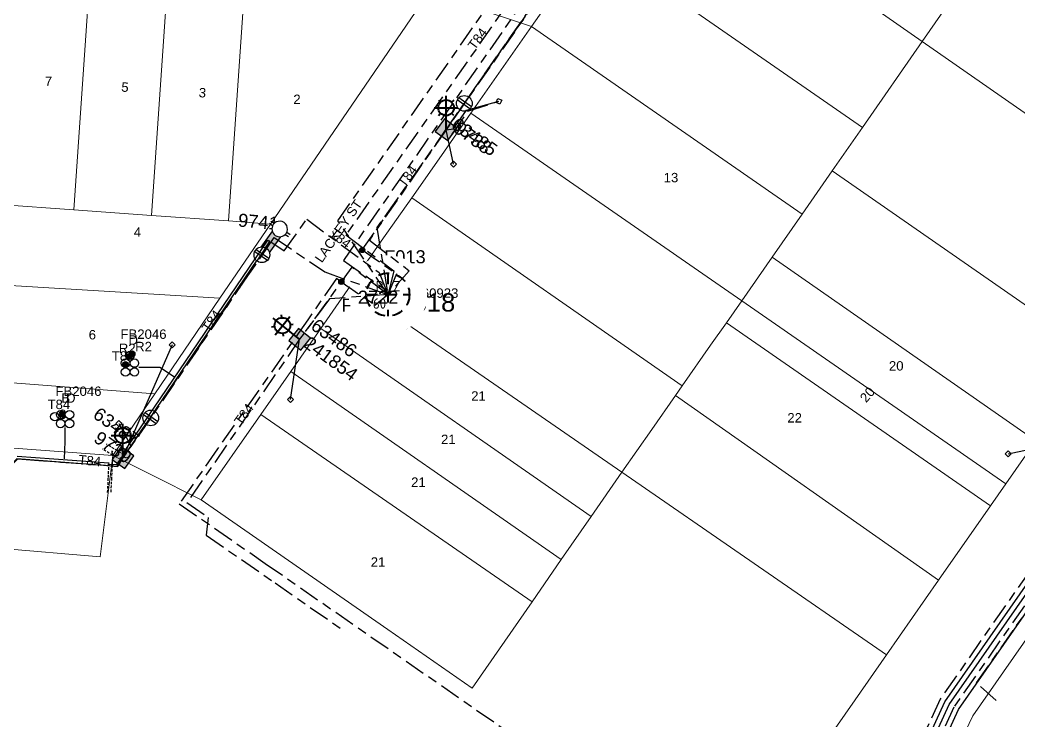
# Model space of a CAD drawing. Header units: metres. Extents: x 309980 to 311407, y 6249141 to 6251386.
# Drawn here: x 310358.2 to 310549.5, y 6249741 to 6249875.1 of the extents above; entities that cross this region are included whole.
import ezdxf
from ezdxf.enums import TextEntityAlignment as Align

# ---------------------------------------------------------------- set-up
doc = ezdxf.new("R2010")
doc.units = ezdxf.units.M
for name, pattern in [('Cable Exist UG', [8.2, 4, -1.2, 1.8, -1.2]), ('Dash', [5, 3, -2]), ('DASHED', [0.75, 0.5, -0.25]), ('HIDDEN', [0.375, 0.25, -0.125]), ('HIDDEN2', [0.1875, 0.125, -0.0625])]:
    doc.linetypes.add(name, pattern=pattern)
doc.layers.get('0').update_dxf_attribs({"color": 6})
for name, color, linetype, lineweight in [('Cadastre Buildings_SP_EXT', 9, 'Continuous', 5), ('Cadastre Land Parcels_SP_EXT', 9, 'Continuous', 5), ('Cadastre Other Property_SP_EXT', 9, 'HIDDEN', 5), ('Cadastre Roads_SP_EXT', 9, 'Continuous', 5)]:
    doc.layers.add(name, color=color, linetype=linetype, lineweight=lineweight)
for name, color, linetype in [('Duct_SP_EXT', 7, 'Continuous'), ('Equip_HV_EXT', 7, 'Continuous'), ('Equip_LV_EXT', 7, 'Continuous'), ('Equip_SL_EXT', 7, 'Continuous'), ('Equip_SP_SL_EXT', 7, 'Continuous'), ('Mains_HV_EXT', 7, 'Continuous'), ('Mains_LV_EXT', 7, 'Continuous'), ('Mains_SL_EXT', 7, 'Continuous'), ('Mains_TR_EXT', 7, 'Continuous'), ('Services_SP_EXT', 7, 'Continuous'), ('Sub_SP_EXT', 7, 'Continuous'), ('SupportsUG_SP_LV_EXT', 7, 'Continuous'), ('SupportsUG_SP_LV_SL_EXT', 7, 'Continuous'), ('Trench_SP_EXT', 7, 'Continuous')]:
    doc.layers.add(name, color=color, linetype=linetype)
doc.layers.add('UNKNOWN_FEATURES', color=1, linetype='DASHED', plot=False)
doc.styles.add('COLUMN_LABEL', font='arial.ttf')
doc.styles.add('iecARIAL', font='arial.ttf', dxfattribs={"height": 2})
doc.styles.add('IESYMBOL1', font='isocp.shx')
doc.styles.add('POLE_LABEL', font='arial.ttf')
doc.styles.add('SLCP_LABEL', font='arial.ttf', dxfattribs={"height": 3.5})
doc.styles.get("Standard").update_dxf_attribs({"font": 'arial.ttf'})
doc.styles.add('SWITCH_LABEL', font='arial.ttf', dxfattribs={"height": 2.5})
doc.linetypes.add('Cable P UG', pattern='A,6,-0.5,["P",Standard,S=1.7,R=0,X=0.5,Y=-1],-2.9', length=9.4)

# ---------------------------------------------------------------- blocks, each defined once
blk = doc.blocks.new('SUB_PADMOUNT_EXT')
for points in [[(0, 0), (-3.84, 1.92), (-3.84, -1.92)], [(0, 0), (3.84, 1.92), (3.84, -1.92)]]:
    blk.add_hatch(color=256).paths.add_polyline_path(points)
for p, q in [((3.84, 1.92), (-3.84, -1.92)), ((-3.84, 1.92), (3.84, -1.92))]:
    blk.add_line(p, q)
blk.add_lwpolyline([(-3.84, -1.92), (3.84, -1.92), (3.84, 1.92), (-3.84, 1.92)], close=True)
for tag, height, flags, p in [('ASSET_NUM', 3.5, 8, (2, 2)), ('STREET_CODE', 0.2, 9, (1.5, 0)), ('CONSTRUCTED_VOLTAGE', 0.2, 9, (1.5, -0.2)), ('OPERATING_VOLTAGE', 0.2, 9, (1.5, -0.6)), ('ORIENTATION', 0.2, 9, (1.5, -0.8)), ('OWNED_BY', 0.2, 9, (1.5, -1)), ('OPERATED_BY', 0.2, 9, (1.5, -1.2)), ('SECONDARY_VOLTAGE', 0.2, 9, (1.5, -1.6)), ('STATE', 0.2, 9, (1.5, -1.8)), ('NO_PHASES', 0.2, 9, (1.5, -0.4)), ('MAINTAINED_BY', 0.2, 9, (1.5, -1.4)), ('PARENT', 0.2, 9, (1.5, -2)), ('SUBSTATION_TYPE', 0.2, 9, (1.5, -2.2)), ('STREETNAME', 0.2, 9, (1.5, -3)), ('SUBURB', 0.2, 9, (1.5, -3.2)), ('Z', 0.2, 1, (1.5, -3.6)), ('USAGE', 0.2, 9, (1.5, -2.4)), ('LEGEND', 0.2, 9, (1.5, -2.6)), ('LOCATION', 0.2, 9, (1.5, -2.8)), ('NOTES', 0.2, 9, (1.5, -3.4))]:
    blk.add_attdef(tag, text='', height=height, dxfattribs=dict(flags=flags)).set_placement(p, align=Align.MIDDLE_LEFT)
blk = doc.blocks.new('COLUMN_EXT')
blk.add_hatch(color=256).paths.add_polyline_path([(-1.49, 1.48), (-1.49, -1.49), (1.48, -1.49), (1.48, 1.48)])
blk.add_lwpolyline([(-1.49, -1.49), (1.48, -1.49), (1.48, 1.48), (-1.49, 1.48)], close=True)
for tag, height, style, flags, p in [('ASSET_NUM', 2.5, 'COLUMN_LABEL', 8, (2, 2)), ('STRUCTURE_PLANT_NUMBER', 0.2, 'POLE_LABEL', 9, (1.81, 0.03)), ('STREET_CODE', 0.2, 'COLUMN_LABEL', 9, (1.81, -0.2))]:
    blk.add_attdef(tag, text='', height=height, dxfattribs=dict(style=style, flags=flags)).set_placement(p, align=Align.MIDDLE_LEFT)
at = {"flags": 9}
for tag, p in [('COLUMN_TYPE', (1.81, -0.4)), ('OWNED_BY', (1.81, -0.6)), ('STATE', (1.81, -0.8)), ('USAGE', (1.81, -1)), ('STREETNAME', (1.81, -1.6)), ('SUBURB', (1.81, -1.8)), ('LEGEND', (1.81, -1.2)), ('LOCATION', (1.81, -1.4)), ('NOTES', (1.81, -2))]:
    blk.add_attdef(tag, text='', height=0.2, dxfattribs=at).set_placement(p, align=Align.MIDDLE_LEFT)
at = {"flags": 1}
blk.add_attdef('Z', (1.81, -2.35), '', height=0.2, dxfattribs=at)
blk = doc.blocks.new('PILLAR_EXT')
blk.add_hatch(color=256).paths.add_polyline_path([(-2.475, 0.99), (-2.475, -0.99), (2.475, -0.99), (2.475, 0.99)])
blk.add_lwpolyline([(-2.475, -0.99), (2.475, -0.99), (2.475, 0.99), (-2.475, 0.99)], close=True)
at = {"style": 'iecARIAL', "flags": 8}
blk.add_attdef('ASSET_NUM', (1.5, 3.5), '', height=2.5, dxfattribs=at)
for tag, p, flags in [('OWNED_BY', (0, -0.2), 9), ('STATE', (0, -0.4), 9), ('SUPPORT_TYPE', (0, -0.6), 9), ('STREETNAME', (0, -1.8), 9), ('SUBURB', (0, -2), 1), ('USAGE', (0, -0.8), 9), ('LEGEND', (0, -1), 9), ('LOCATION', (0, -1.2), 9), ('NOTES', (0, -1.4), 9), ('PARENT', (0, -1.6), 9)]:
    blk.add_attdef(tag, p, '', height=0.2, dxfattribs=dict(flags=flags))
blk = doc.blocks.new('DUCT_EXT')
blk.add_circle((0, 0.8), 0.8)
at = {"flags": 1}
blk.add_attdef('Z', (0, 0), '', height=0.2, dxfattribs=at)
at = {"flags": 9}
for tag, p in [('DUCT_CODE', (0, 0)), ('XSECT_TYPE', (0, -0.2)), ('STATE', (0, -0.6)), ('FB_REFERENCE', (0, -0.4)), ('NOTES', (0, -0.8))]:
    blk.add_attdef(tag, text='', height=0.2, dxfattribs=at).set_placement(p, align=Align.MIDDLE_LEFT)
blk = doc.blocks.new('SL_LANTERN_EXT')
at = {"lineweight": 40}
for p, q in [((0, 1.97), (0, 6.47)), ((-2.25, 4.22), (2.25, 4.22)), ((-1.46, 5.68), (-1.06, 5.28)), ((1.46, 5.68), (1.06, 5.28)), ((-1.46, 2.76), (-1.06, 3.16)), ((0, 0), (0, 2.72)), ((1.46, 2.76), (1.06, 3.16))]:
    blk.add_line(p, q, dxfattribs=at)
blk.add_circle((0, 4.22), 1.5, dxfattribs=at)
at = {"style": 'iecARIAL', "flags": 8}
blk.add_attdef('ASSET_NUM', (1.5, 1.5), '', height=2.5, dxfattribs=at)
for tag, p, height, flags in [('OPERATING_VOLTAGE', (0.98, -1.65), 0.2, 9), ('ORIENTATION', (0.98, -1.85), 0.2, 9), ('OWNED_BY', (0.98, -2.05), 0.2, 9), ('CONSTRUCTED_VOLTAGE', (0.98, -0.65), 0.2, 9), ('CONTROL_TYPE', (0.98, -0.85), 0.2, 9), ('LANTERN_PURPOSE', (0.98, -1.05), 0.2, 9), ('LANTERN_TYPE', (0.98, -1.25), 0.2, 9), ('NO_PHASES', (0.98, -1.45), 0.2, 9), ('LNUMBER', (2.18, -3.25), 2.5, 8), ('STATE', (0.98, -2.25), 0.2, 9), ('USAGE', (0.98, -2.45), 0.2, 9), ('CEXIST', (0.98, -2.65), 0.2, 9), ('CNEW', (0.98, -2.85), 0.2, 9), ('CNUMBER', (0.98, -3.05), 0.2, 9), ('CREMOVE', (0.98, -3.25), 0.2, 9), ('CREPLACE', (0.98, -3.45), 0.2, 9), ('LKINGHEIGHT', (0.98, -3.65), 0.2, 9), ('LBRACKET', (0.98, -3.85), 0.2, 9), ('LBRACKETVOCAB', (0.98, -4.05), 0.2, 9), ('LCATEGORY', (0.98, -4.25), 0.2, 9), ('LCHARGE1', (0.98, -4.45), 0.2, 9), ('LCHARGE1PERCENT', (0.98, -4.65), 0.2, 9), ('LCHARGE2', (0.98, -4.85), 0.2, 9), ('LCHARGE2PERCENT', (0.98, -5.05), 0.2, 9), ('LCHARGE3', (0.98, -5.25), 0.2, 9), ('LCHARGE3PERCENT', (0.98, -5.45), 0.2, 9), ('LEXIST', (0.98, -5.65), 0.2, 9), ('LLAMP', (0.98, -5.85), 0.2, 9), ('LLAMPVOCAB', (0.98, -6.05), 0.2, 9), ('LMAST', (0.98, -6.25), 0.2, 9), ('LMASTVOCAB', (0.98, -6.45), 0.2, 9), ('LNEW', (0.98, -6.65), 0.2, 9), ('LANTNUMBER', (0.98, -6.85), 0.2, 9), ('LOUTREACH', (0.98, -7.25), 0.2, 9), ('LOUTREACHVOCAB', (0.98, -7.45), 0.2, 9), ('LRATECODE', (0.98, -7.65), 0.2, 9), ('LREMOVE', (0.98, -7.85), 0.2, 9), ('STREETNAME', (0.98, -9.25), 0.2, 9), ('SUBURB', (0.98, -9.45), 0.2, 1), ('LREPLACE', (0.98, -8.05), 0.2, 9), ('LTYPE', (0.98, -8.25), 0.2, 9), ('LTYPEVOCAB', (0.98, -8.45), 0.2, 9), ('LEGEND', (0.98, -8.65), 0.2, 9), ('LOCATION', (0.98, -8.85), 0.2, 9), ('NOTES', (0.98, -9.05), 0.2, 9)]:
    blk.add_attdef(tag, p, '', height=height, dxfattribs=dict(flags=flags))
blk = doc.blocks.new('CCP_EXT')
at = {"flags": 9}
for tag, p in [('STATE', (0, -1.8)), ('NOTES', (0, -2))]:
    blk.add_attdef(tag, text='', height=0.2, dxfattribs=at).set_placement(p, align=Align.MIDDLE_LEFT)
blk.add_wipeout([(0, 0.57), (0.57, 0), (0, -0.57), (-0.57, 0)])
blk.add_lwpolyline([(-0.57, 0), (0, 0.57), (0.57, 0), (0, -0.57), (-0.57, 0)])
at = {"flags": 1}
blk.add_attdef('Z', (0, 0), '', height=0.2, dxfattribs=at)
at = {"flags": 9}
for tag, p in [('CCP_TYPE', (0, 0)), ('CONSTRUCTED_VOLTAGE', (0, -0.2)), ('OPERATING_VOLTAGE', (0, -0.6)), ('ORIENTATION', (0, -0.8)), ('OWNED_BY', (0, -1)), ('NO_PHASES', (0, -0.4)), ('USAGE', (0, -1.2)), ('LEGEND', (0, -1.4)), ('LIFE_SUPPORT', (0, -1.6))]:
    blk.add_attdef(tag, text='', height=0.2, dxfattribs=at).set_placement(p, align=Align.MIDDLE_LEFT)
blk = doc.blocks.new('LV_UG_LINKS_CLOSED_EXT')
blk.add_wipeout([(-1.06, 1.06), (-1.18, 0.92), (-1.29, 0.76), (-1.37, 0.59), (-1.43, 0.42), (-1.48, 0.23), (-1.49, 0.05), (-1.49, -0.14), (-1.46, -0.33), (-1.41, -0.51), (-1.33, -0.68), (-1.24, -0.84), (-1.12, -0.99), (-0.99, -1.12), (-0.84, -1.24), (-0.68, -1.33), (-0.51, -1.41), (-0.33, -1.46), (-0.14, -1.49), (0.05, -1.49), (0.23, -1.48), (0.42, -1.43), (0.59, -1.37), (0.76, -1.29), (0.92, -1.18), (1.06, -1.06), (1.18, -0.92), (1.29, -0.76), (1.37, -0.59), (1.43, -0.42), (1.48, -0.23), (1.49, -0.05), (1.49, 0.14), (1.46, 0.33), (1.41, 0.51), (1.33, 0.68), (1.24, 0.84), (1.12, 0.99), (0.99, 1.12), (0.84, 1.24), (0.68, 1.33), (0.51, 1.41), (0.33, 1.46), (0.14, 1.49), (-0.05, 1.49), (-0.23, 1.48), (-0.42, 1.43), (-0.59, 1.37), (-0.76, 1.29), (-0.92, 1.18)])
for p, q in [((-0.25, -1.48), (-0.25, 1.48)), ((0.25, -1.48), (0.25, 1.48))]:
    blk.add_line(p, q)
blk.add_circle((0, 0), 1.5)
at = {"flags": 9}
for tag, p in [('ACTUAL_STATUS', (0, 0)), ('CONSTRUCTED_VOLTAGE', (0, -0.2)), ('OPERATING_VOLTAGE', (0, -0.6)), ('ORIENTATION', (0, -0.8)), ('STATE', (0, -1)), ('SWITCH_TYPE', (0, -1.2)), ('NO_PHASES', (0, -0.4)), ('USAGE', (0, -1.4)), ('NOTES', (0, -1.6))]:
    blk.add_attdef(tag, text='', height=0.2, dxfattribs=at).set_placement(p, align=Align.MIDDLE_LEFT)
at = {"flags": 1}
blk.add_attdef('Z', (0, 0), '', height=0.2, dxfattribs=at)
blk = doc.blocks.new('LV_UG_LINKS_OPEN_EXT')
for p, q in [((-0.25, 1.47), (-0.25, 2.22)), ((0.25, 1.47), (0.25, 2.22)), ((-0.25, -1.47), (-0.25, -2.22)), ((0.25, -1.47), (0.25, -2.22))]:
    blk.add_line(p, q)
at = {"flags": 9}
for tag, p in [('ACTUAL_STATUS', (0, 0)), ('CONSTRUCTED_VOLTAGE', (0, -0.2)), ('OPERATING_VOLTAGE', (0, -0.6)), ('ORIENTATION', (0, -0.8)), ('STATE', (0, -1)), ('SWITCH_TYPE', (0, -1.2)), ('NO_PHASES', (0, -0.4)), ('USAGE', (0, -1.4)), ('NOTES', (0, -1.6))]:
    blk.add_attdef(tag, text='', height=0.2, dxfattribs=at).set_placement(p, align=Align.MIDDLE_LEFT)
at = {"flags": 1}
blk.add_attdef('Z', (0, 0), '', height=0.2, dxfattribs=at)
blk.add_wipeout([(-0.25, 1.47), (-0.43, 1.43), (-0.61, 1.36), (-0.77, 1.28), (-0.93, 1.17), (-1.07, 1.05), (-1.19, 0.9), (-1.29, 0.75), (-1.38, 0.58), (-1.44, 0.4), (-1.48, 0.22), (-1.49, 0.03), (-1.49, -0.16), (-1.45, -0.34), (-1.4, -0.52), (-1.32, -0.69), (-1.23, -0.85), (-1.11, -1), (-0.98, -1.13), (-0.83, -1.24), (-0.66, -1.34), (-0.49, -1.41), (-0.31, -1.46), (-0.13, -1.49), (0.06, -1.49), (0.25, -1.47), (0.43, -1.43), (0.61, -1.36), (0.77, -1.28), (0.93, -1.17), (1.07, -1.05), (1.19, -0.9), (1.29, -0.75), (1.38, -0.58), (1.44, -0.4), (1.48, -0.22), (1.49, -0.03), (1.49, 0.16), (1.45, 0.34), (1.4, 0.52), (1.32, 0.69), (1.23, 0.85), (1.11, 1), (0.98, 1.13), (0.83, 1.24), (0.66, 1.34), (0.49, 1.41), (0.31, 1.46), (0.13, 1.49), (-0.06, 1.49)])
blk.add_lwpolyline([(0, -1.49, 1), (0, 1.49, 1)], format="xyb", close=True)
blk = doc.blocks.new('LV_UG_DFUSE_CLOSED_EXT')
for points in [[(1, 0), (0, 0)], [(5.04, 0.73), (2.16, -0.72)], [(5.05, -0.71), (2.16, 0.72)], [(6.2, 0.01), (7.2, 0.01)]]:
    blk.add_lwpolyline(points)
for centre in [(1.8, 0), (5.4, 0.01)]:
    blk.add_circle(centre, 0.8)
at = {"flags": 9}
for tag, p in [('ACTUAL_STATUS', (0, 0)), ('CONSTRUCTED_VOLTAGE', (0, -0.2)), ('OPERATING_VOLTAGE', (0, -0.6)), ('ORIENTATION', (0, -0.8)), ('STATE', (0, -1)), ('SWITCH_TYPE', (0, -1.2)), ('NO_PHASES', (0, -0.4)), ('USAGE', (0, -1.4)), ('NOTES', (0, -1.6))]:
    blk.add_attdef(tag, text='', height=0.2, dxfattribs=at).set_placement(p, align=Align.MIDDLE_LEFT)
at = {"flags": 1}
blk.add_attdef('Z', (0, 0), '', height=0.2, dxfattribs=at)
blk = doc.blocks.new('SWG_HOLEC_SU_EXT')
blk.add_line((1.8, -2), (5.8, -2))
for points in [[(1, 0), (0, 0)], [(6.6, 0), (7.6, 0)]]:
    blk.add_lwpolyline(points)
for points in [[(1.8, -0.8, 1), (1.8, 0.8, 1)], [(5.8, -0.8, 1), (5.8, 0.8, 1)]]:
    blk.add_lwpolyline(points, format="xyb", close=True)
at = {"style": 'SWITCH_LABEL', "flags": 8}
blk.add_attdef('ASSET_NUM', text='', height=2.5, rotation=179.9544, dxfattribs=at).set_placement((-2.4, 0), align=Align.MIDDLE_LEFT)
at = {"flags": 1}
blk.add_attdef('Z', (0, 0), '', height=0.2, dxfattribs=at)
at = {"flags": 9}
for tag, p in [('ACTUAL_STATUS', (0, -0.4)), ('CONSTRUCTED_VOLTAGE', (0, -0.6)), ('OPERATING_VOLTAGE', (0, -1)), ('ORIENTATION', (0, -1.2)), ('OWNED_BY', (0, -1.4)), ('STATE', (0, -1.8)), ('SWITCH_TYPE', (0, -2)), ('NO_PHASES', (0, -0.8)), ('PARENT', (0, -1.6)), ('STREETNAME', (0, -2.6)), ('SUBURB', (0, -2.8)), ('USAGE', (0, -2.2)), ('LOCATION', (0, -2.4)), ('NOTES', (0, -3))]:
    blk.add_attdef(tag, text='', height=0.2, dxfattribs=at).set_placement(p, align=Align.MIDDLE_LEFT)
at = {"style": 'SWITCH_LABEL', "flags": 9}
blk.add_attdef('STREET_CODE', text='', height=0.2, dxfattribs=at).set_placement((0, -0.2), align=Align.MIDDLE_LEFT)
blk = doc.blocks.new('SWG_HOLEC_SU_NO_EXT')
blk.add_line((1.8, -2), (5.8, -2))
for points in [[(1, 0), (0, 0)], [(6.6, 0), (7.6, 0)]]:
    blk.add_lwpolyline(points)
for points in [[(1.8, -0.8, 1), (1.8, 0.8, 1)], [(5.8, -0.8, 1), (5.8, 0.8, 1)]]:
    blk.add_lwpolyline(points, format="xyb", close=True)
at = {"insert": (5.31, -3.64), "char_height": 1.4, "width": 3.8863, "attachment_point": 1, "rotation": 180}
blk.add_mtext('{\\fArial|b0|i0|c0|p34;N/O}', dxfattribs=at)
at = {"style": 'SWITCH_LABEL', "flags": 8}
blk.add_attdef('ASSET_NUM', text='', height=2.5, rotation=179.9544, dxfattribs=at).set_placement((-2.4, 0), align=Align.MIDDLE_LEFT)
at = {"flags": 1}
blk.add_attdef('Z', (0, 0), '', height=0.2, dxfattribs=at)
at = {"flags": 9}
for tag, p in [('ACTUAL_STATUS', (0, -0.4)), ('CONSTRUCTED_VOLTAGE', (0, -0.6)), ('OPERATING_VOLTAGE', (0, -1)), ('ORIENTATION', (0, -1.2)), ('OWNED_BY', (0, -1.4)), ('STATE', (0, -1.8)), ('SWITCH_TYPE', (0, -2)), ('NO_PHASES', (0, -0.8)), ('PARENT', (0, -1.6)), ('STREETNAME', (0, -2.6)), ('SUBURB', (0, -2.8)), ('USAGE', (0, -2.2)), ('LOCATION', (0, -2.4)), ('NOTES', (0, -3))]:
    blk.add_attdef(tag, text='', height=0.2, dxfattribs=at).set_placement(p, align=Align.MIDDLE_LEFT)
at = {"style": 'SWITCH_LABEL', "flags": 9}
blk.add_attdef('STREET_CODE', text='', height=0.2, dxfattribs=at).set_placement((0, -0.2), align=Align.MIDDLE_LEFT)
blk = doc.blocks.new('CABLE_LARGE_EXT')
h = blk.add_hatch(color=256)
edge = h.paths.add_edge_path()
edge.add_arc((0, 0.55), 0.55, 0, 360)
blk.add_circle((0, 0.55), 0.55)
at = {"flags": 1}
blk.add_attdef('Z', (0, 0), '', height=0.2, dxfattribs=at)
at = {"flags": 9}
for tag, p in [('COND_CODE', (0, 0)), ('STATE', (0, -0.4)), ('XSECT_SIZE', (0, -0.6)), ('FB_REFERENCE', (0, -0.2)), ('NOTES', (0, -0.8))]:
    blk.add_attdef(tag, text='', height=0.2, dxfattribs=at).set_placement(p, align=Align.MIDDLE_LEFT)
blk = doc.blocks.new('SLCP_ZELL_EXT')
blk.add_wipeout([(-0.24, 7.5), (-0.71, 7.47), (-1.17, 7.41), (-1.64, 7.32), (-2.09, 7.21), (-2.54, 7.06), (-2.98, 6.89), (-3.41, 6.69), (-3.82, 6.46), (-4.22, 6.21), (-4.6, 5.93), (-4.96, 5.63), (-5.31, 5.31), (-5.63, 4.96), (-5.93, 4.6), (-6.21, 4.22), (-6.46, 3.82), (-6.69, 3.41), (-6.89, 2.98), (-7.06, 2.54), (-7.21, 2.09), (-7.32, 1.64), (-7.41, 1.17), (-7.47, 0.71), (-7.5, 0.24), (-7.5, -0.24), (-7.47, -0.71), (-7.41, -1.17), (-7.32, -1.64), (-7.21, -2.09), (-7.06, -2.54), (-6.89, -2.98), (-6.69, -3.41), (-6.46, -3.82), (-6.21, -4.22), (-5.93, -4.6), (-5.63, -4.96), (-5.31, -5.31), (-4.96, -5.63), (-4.6, -5.93), (-4.22, -6.21), (-3.82, -6.46), (-3.41, -6.69), (-2.98, -6.89), (-2.54, -7.06), (-2.09, -7.21), (-1.64, -7.32), (-1.17, -7.41), (-0.71, -7.47), (-0.24, -7.5), (0.24, -7.5), (0.71, -7.47), (1.17, -7.41), (1.64, -7.32), (2.09, -7.21), (2.54, -7.06), (2.98, -6.89), (3.41, -6.69), (3.82, -6.46), (4.22, -6.21), (4.6, -5.93), (4.96, -5.63), (5.31, -5.31), (5.63, -4.96), (5.93, -4.6), (6.21, -4.22), (6.46, -3.82), (6.69, -3.41), (6.89, -2.98), (7.06, -2.54), (7.21, -2.09), (7.32, -1.64), (7.41, -1.17), (7.47, -0.71), (7.5, -0.24), (7.5, 0.24), (7.47, 0.71), (7.41, 1.17), (7.32, 1.64), (7.21, 2.09), (7.06, 2.54), (6.89, 2.98), (6.69, 3.41), (6.46, 3.82), (6.21, 4.22), (5.93, 4.6), (5.63, 4.96), (5.31, 5.31), (4.96, 5.63), (4.6, 5.93), (4.22, 6.21), (3.82, 6.46), (3.41, 6.69), (2.98, 6.89), (2.54, 7.06), (2.09, 7.21), (1.64, 7.32), (1.17, 7.41), (0.71, 7.47), (0.24, 7.5)])
at = {"linetype": 'Dash', "lineweight": 40, "ltscale": 0.7}
for p, q in [((0, 4.11), (0, -4.11)), ((-4.11, 0), (4.11, 0))]:
    blk.add_line(p, q, dxfattribs=at)
blk.add_circle((0, 0), 4.11, dxfattribs=at)
at = {"lineweight": 40, "style": 'IESYMBOL1'}
for s, p in [('P', (-1.6, 0)), ('Z', (1.7, 0)), ('60', (-1.61, -3.31))]:
    blk.add_text(s, height=2, dxfattribs=at).set_placement(p, align=Align.BOTTOM_CENTER)
at = {"style": 'SLCP_LABEL'}
for tag, height, flags, p in [('ASSET_NUM', 2.5, 8, (2, 2)), ('STREET_CODE', 0.2, 9, (0, -0.2))]:
    blk.add_attdef(tag, text='', height=height, dxfattribs=dict(at, flags=flags)).set_placement(p, align=Align.MIDDLE_LEFT)
at = {"flags": 1}
blk.add_attdef('Z', (0, 0), '', height=0.2, dxfattribs=at)
at = {"flags": 9}
for tag, p in [('CONSTRUCTED_VOLTAGE', (0, -0.4)), ('CONTROL_TYPE', (0, -0.6)), ('OPERATING_VOLTAGE', (0, -1)), ('ORIENTATION', (0, -1.2)), ('OWNED_BY', (0, -1.4)), ('STATE', (0, -2)), ('NO_PHASES', (0, -0.8)), ('USAGE', (0, -1.6)), ('LOCATION', (0, -1.8)), ('NOTES', (0, -2.2))]:
    blk.add_attdef(tag, text='', height=0.2, dxfattribs=at).set_placement(p, align=Align.MIDDLE_LEFT)
blk = doc.blocks.new('CONNECTOR_NODE_EXT')
h = blk.add_hatch(color=256)
edge = h.paths.add_edge_path()
edge.add_arc((0, 0), 0.5, 0, 360)
blk.add_circle((0, 0), 0.5)
at = {"flags": 1}
blk.add_attdef('Z', (0, 0), '', height=0.2, dxfattribs=at)
at = {"flags": 9}
for tag, p in [('CONNECTOR_TYPE', (0, 0)), ('CONSTRUCTED_VOLTAGE', (0, -0.2)), ('OPERATING_VOLTAGE', (0, -0.6)), ('ORIENTATION', (0, -0.8)), ('SUBTYPE', (0, -1)), ('NO_PHASES', (0, -0.4)), ('USAGE', (0, -1.2)), ('NOTES', (0, -1.4))]:
    blk.add_attdef(tag, text='', height=0.2, dxfattribs=at).set_placement(p, align=Align.MIDDLE_LEFT)

msp = doc.modelspace()

# ---------------------------------------------------------------- linework, layer by layer
at = {"layer": 'Cadastre Buildings_SP_EXT', "linetype": 'Continuous'}
for points in [[(310530.78, 6249870.99), (310542.2, 6249887.43), (310490.57, 6249923.28), (310484.94, 6249915.2), (310479.19, 6249906.98), (310530.78, 6249870.99)], [(310530.78, 6249870.99), (310479.19, 6249906.98), (310473.36, 6249898.67), (310467.62, 6249890.43), (310519.35, 6249854.53), (310530.78, 6249870.99)], [(310519.35, 6249854.53), (310467.62, 6249890.43), (310461.86, 6249882.14), (310456.03, 6249873.82), (310507.82, 6249837.92), (310513.57, 6249846.21), (310519.35, 6249854.53)], [(310581.33, 6249835.74), (310530.78, 6249870.99), (310519.35, 6249854.53), (310513.57, 6249846.21), (310564.08, 6249811.11), (310569.93, 6249819.43), (310575.57, 6249827.54), (310581.33, 6249835.74)], [(310502.12, 6249829.72), (310552.5, 6249794.57), (310558.34, 6249802.9), (310564.08, 6249811.11), (310513.57, 6249846.21), (310507.82, 6249837.92), (310502.12, 6249829.72)], [(310533.93, 6249767.89), (310483.57, 6249803.2), (310479.06, 6249796.75), (310473.35, 6249788.53), (310523.97, 6249753.59), (310533.93, 6249767.89)]]:
    msp.add_lwpolyline(points, close=True, dxfattribs=at)
at = {"layer": 'Cadastre Land Parcels_SP_EXT', "linetype": 'Continuous'}
for points in [[(310610.2, 6249877.01), (310559.35, 6249912.15), (310553.69, 6249903.93), (310548.15, 6249896.01), (310542.2, 6249887.43), (310530.78, 6249870.99), (310581.33, 6249835.74), (310587.25, 6249844.17), (310592.88, 6249852.26), (310598.72, 6249860.58), (310604.38, 6249868.69), (310610.2, 6249877.01)], [(310371.72, 6249885.1), (310357.49, 6249886.13), (310354.23, 6249839.79), (310368.5, 6249838.76), (310371.72, 6249885.1)], [(310368.5, 6249838.76), (310383.36, 6249837.69), (310386.59, 6249884.02), (310371.72, 6249885.1), (310368.5, 6249838.76)], [(310383.36, 6249837.69), (310398.1, 6249836.64), (310401.32, 6249882.94), (310386.59, 6249884.02), (310383.36, 6249837.69)], [(310436.4, 6249880.38), (310401.32, 6249882.94), (310398.1, 6249836.64), (310406.16, 6249836.04), (310436.4, 6249880.38)], [(310507.82, 6249837.92), (310456.03, 6249873.82), (310444.46, 6249857.28), (310496.29, 6249821.35), (310502.12, 6249829.72), (310507.82, 6249837.92)], [(310368.5, 6249838.76), (310354.23, 6249839.79), (310353.14, 6249824.45), (310396.46, 6249821.84), (310406.16, 6249836.04), (310398.1, 6249836.64), (310383.36, 6249837.69), (310368.5, 6249838.76)], [(310552.5, 6249794.57), (310502.12, 6249829.72), (310496.29, 6249821.35), (310546.77, 6249786.35), (310552.5, 6249794.57)], [(310396.46, 6249821.84), (310353.14, 6249824.45), (310351.83, 6249806.03), (310384, 6249803.53), (310396.46, 6249821.84)], [(310473.35, 6249788.53), (310421.5, 6249824.32), (310415.75, 6249816.02), (310467.5, 6249780.1), (310473.35, 6249788.53)], [(310493.37, 6249817.15), (310543.85, 6249782.11), (310546.77, 6249786.35), (310496.29, 6249821.35), (310493.37, 6249817.15)], [(310467.5, 6249780.1), (310415.75, 6249816.02), (310410.01, 6249807.81), (310461.75, 6249771.83), (310467.5, 6249780.1)], [(310543.85, 6249782.11), (310493.37, 6249817.15), (310490.32, 6249812.89), (310484.89, 6249805.08), (310483.57, 6249803.2), (310533.93, 6249767.89), (310543.85, 6249782.11)], [(310461.75, 6249771.83), (310410.01, 6249807.81), (310404.26, 6249799.58), (310456.16, 6249763.76), (310461.75, 6249771.83)], [(310384, 6249803.53), (310351.83, 6249806.03), (310350.95, 6249793.62), (310375.96, 6249791.73), (310384, 6249803.53)], [(310456.16, 6249763.76), (310404.26, 6249799.58), (310392.88, 6249783.26), (310428.56, 6249758.47), (310444.7, 6249747.26), (310456.16, 6249763.76)]]:
    msp.add_lwpolyline(points, close=True, dxfattribs=at)
at = {"layer": 'Cadastre Other Property_SP_EXT', "linetype": 'HIDDEN2'}
msp.add_lwpolyline([(310422.07, 6249825.23), (310421.5, 6249824.41), (310428.08, 6249819.87), (310430.65, 6249823.56), (310428.38, 6249825.13), (310426.39, 6249822.25), (310422.07, 6249825.23)], close=True, dxfattribs=at)
at = {"layer": 'Duct_SP_EXT'}
for p, q in [((310357.62, 6249791.17), (310375.16, 6249789.84)), ((310357.66, 6249791.65), (310375.2, 6249790.32)), ((310377.86, 6249792.06), (310378.06, 6249791.93)), ((310378.26, 6249791.79), (310378.06, 6249791.93)), ((310375.16, 6249789.84), (310375.18, 6249790.08)), ((310375.2, 6249790.32), (310375.18, 6249790.08))]:
    msp.add_line(p, q, dxfattribs=at)
for points in [[(310380.95, 6249808.64), (310384.99, 6249808.64), (310387.79, 6249806.81)], [(310366.82, 6249797.13), (310366.82, 6249794.42), (310366.64, 6249791.11)]]:
    msp.add_lwpolyline(points, dxfattribs=at)
at = {"layer": 'Mains_LV_EXT', "linetype": 'Cable Exist UG'}
msp.add_lwpolyline([(310377.9, 6249791.33), (310376.96, 6249789.65), (310357.58, 6249791.05), (310355.86, 6249789.21)], dxfattribs=at)
at = {"layer": 'Mains_SL_EXT', "linetype": 'Cable Exist UG'}
msp.add_lwpolyline([(310355.91, 6249789.16), (310357.82, 6249791.12), (310376.78, 6249789.67), (310377.9, 6249791.33)], dxfattribs=at)
at = {"layer": 'Trench_SP_EXT', "linetype": 'Cable Exist UG'}
for points in [[(310374.99, 6249790.08), (310376.73, 6249790.04), (310376.73, 6249790.04), (310377.67, 6249791.42)], [(310377.67, 6249791.42), (310378.06, 6249791.93)]]:
    msp.add_lwpolyline(points, dxfattribs=at)
at = {"layer": 'UNKNOWN_FEATURES'}
for points in [[(310375.93, 6249791.76), (310374.01, 6249793)], [(310378.13, 6249791.88), (310374.79, 6249793.91)], [(310375.92, 6249791.42), (310375.72, 6249787.49), (310375.57, 6249784.59)], [(310374.98, 6249784.66), (310375.12, 6249787.52), (310375.21, 6249789.57)]]:
    msp.add_lwpolyline(points, dxfattribs=at)

# ---------------------------------------------------------------- block references
at = {"layer": 'Duct_SP_EXT'}
for name, p in [('DUCT_EXT', (310378.4, 6249808.62)), ('DUCT_EXT', (310379.26, 6249810.09)), ('CABLE_LARGE_EXT', (310379.13, 6249810.15)), ('CABLE_LARGE_EXT', (310379.66, 6249810.67)), ('DUCT_EXT', (310380.1, 6249808.62)), ('DUCT_EXT', (310378.4, 6249806.92)), ('CABLE_LARGE_EXT', (310378.4, 6249808.62)), ('DUCT_EXT', (310380.1, 6249806.92)), ('DUCT_EXT', (310364.88, 6249798.38)), ('DUCT_EXT', (310365.99, 6249798.77)), ('DUCT_EXT', (310365.99, 6249797.07)), ('CABLE_LARGE_EXT', (310366.27, 6249799.08)), ('DUCT_EXT', (310367.69, 6249798.77)), ('DUCT_EXT', (310367.69, 6249797.07))]:
    msp.add_blockref(name, p, dxfattribs=at)
at = {"layer": 'Equip_HV_EXT'}
ref = msp.add_blockref('SWG_HOLEC_SU_EXT', (310426.11, 6249820.53), dxfattribs=dict(at, rotation=324.1590798540001))
ref.add_attrib('ASSET_NUM', 'F052', dxfattribs={"layer": '0', "height": 2.5, "style": 'SWITCH_LABEL'}).set_placement((310423.71, 6249821.78), align=Align.TOP_CENTER)
at = {"layer": 'Equip_LV_EXT'}
for p in [(310427.64, 6249822.85), (310427.85, 6249823.21)]:
    msp.add_blockref('LV_UG_DFUSE_CLOSED_EXT', p, dxfattribs=at)
at = {"layer": 'Equip_SP_SL_EXT'}
ref = msp.add_blockref('SL_LANTERN_EXT', (310439.72, 6249854.07), dxfattribs=at)
ref.add_attrib('ASSET_NUM', '63485', dxfattribs={"layer": '0', "height": 2.5, "rotation": 324.1376, "style": 'iecARIAL'}).set_placement((310441.22, 6249855.58), align=Align.MIDDLE_LEFT)
ref = msp.add_blockref('SL_LANTERN_EXT', (310411.7, 6249813.98), dxfattribs=dict(at, rotation=51.34265707599126))
ref.add_attrib('ASSET_NUM', '63486', dxfattribs={"layer": '0', "height": 2.5, "rotation": 323.939, "style": 'iecARIAL'}).set_placement((310413.2, 6249815.49), align=Align.BOTTOM_LEFT)
ref = msp.add_blockref('SL_LANTERN_EXT', (310377.9, 6249791.33), dxfattribs=at)
ref.add_attrib('ASSET_NUM', '63487', dxfattribs={"layer": '0', "height": 2.5, "rotation": 324.0416, "style": 'iecARIAL'}).set_placement((310379.4, 6249792.83), align=Align.BOTTOM_RIGHT)
at = {"layer": 'Services_SP_EXT'}
msp.add_blockref('CCP_EXT', (310441.16, 6249847.47), dxfattribs=at)
at = {"layer": 'Sub_SP_EXT'}
ref = msp.add_blockref('SUB_PADMOUNT_EXT', (310428.6, 6249822.54), dxfattribs=at)
ref.add_attrib('ASSET_NUM', '8318', dxfattribs={"layer": '0', "height": 3.5}).set_placement((310430.6, 6249822.79), align=Align.TOP_LEFT)
at = {"layer": 'SupportsUG_SP_LV_EXT'}
ref = msp.add_blockref('PILLAR_EXT', (310406.19, 6249832.62), dxfattribs=dict(at, rotation=234.4841002474169))
ref.add_attrib('ASSET_NUM', '9741', dxfattribs={"layer": '0', "height": 2.5, "rotation": 354.7757, "style": 'iecARIAL'}).set_placement((310407.69, 6249836.12), align=Align.MIDDLE_RIGHT)
at = {"layer": 'SupportsUG_SP_LV_SL_EXT'}
ref = msp.add_blockref('COLUMN_EXT', (310439.72, 6249854.07), dxfattribs=dict(at, rotation=54.0787579119454))
ref.add_attrib('ASSET_NUM', '9738', dxfattribs={"layer": '0', "height": 2.5, "rotation": 324.0427, "style": 'COLUMN_LABEL'}).set_placement((310441.72, 6249854.82), align=Align.MIDDLE_LEFT)
ref = msp.add_blockref('COLUMN_EXT', (310411.7, 6249813.98), dxfattribs=dict(at, rotation=51.34265707599126))
ref.add_attrib('ASSET_NUM', '241854', dxfattribs={"layer": '0', "height": 2.5, "rotation": 323.939, "style": 'COLUMN_LABEL'}).set_placement((310413.7, 6249814.73), align=Align.TOP_LEFT)
ref = msp.add_blockref('COLUMN_EXT', (310377.9, 6249791.33), dxfattribs=dict(at, rotation=234.5555290291626))
ref.add_attrib('ASSET_NUM', '9739', dxfattribs={"layer": '0', "height": 2.5, "rotation": 324.5945, "style": 'COLUMN_LABEL'}).set_placement((310379.9, 6249792.08), align=Align.TOP_RIGHT)

# ---------------------------------------------------------------- texts
at = {"layer": 'Cadastre Land Parcels_SP_EXT'}
for s, p in [('7', (310362.98, 6249862.45)), ('2', (310410.5, 6249859)), ('13', (310481.34, 6249844.02)), ('4', (310379.99, 6249833.6)), ('6', (310371.36, 6249813.96)), ('20', (310524.42, 6249808)), ('21', (310444.52, 6249802.24)), ('8', (310365.68, 6249798.73)), ('22', (310504.99, 6249798.06)), ('21', (310438.75, 6249793.94)), ('21', (310433.04, 6249785.75)), ('21', (310425.31, 6249770.47))]:
    msp.add_text(s, height=1.8, dxfattribs=at).set_placement(p)
for s, rotation, p in [('5', 355.5778, (310377.54, 6249861.39)), ('3', 355.5464, (310392.35, 6249860.32)), ('20', 49.3405, (310520.07, 6249801.74))]:
    msp.add_text(s, height=1.8, rotation=rotation, dxfattribs=at).set_placement(p)
at = {"layer": 'Cadastre Other Property_SP_EXT'}
msp.add_text('060923', height=1.8, dxfattribs=at).set_placement((310433.68, 6249821.92))
at = {"layer": 'Cadastre Roads_SP_EXT'}
msp.add_text('LACKEY ST', height=1.8, rotation=55.4087, dxfattribs=at).set_placement((310415.95, 6249828.49))
at = {"layer": 'Duct_SP_EXT'}
for s, p in [('FB2046', (310377.44, 6249814.07)), ('D', (310378.97, 6249812.95)), ('R2', (310377.12, 6249811.35)), ('R2', (310380.24, 6249811.7)), ('T84', (310375.78, 6249809.89)), ('FB2046', (310365, 6249803.15)), ('T84', (310363.49, 6249800.63)), ('B', (310366.13, 6249801.84)), ('D', (310367.03, 6249801.84))]:
    msp.add_text(s, height=1.8, dxfattribs=at).set_placement(p)
at = {"layer": 'Mains_LV_EXT'}
for rotation, p in [(53.853, (310445.19, 6249869.21)), (53.4399, (310431.77, 6249842.92)), (322.5818, (310417.22, 6249833.89)), (54.6307, (310394.32, 6249815.21)), (54.3716, (310400.51, 6249797.34)), (54.3716, (310400.51, 6249797.34)), (354.3129, (310369.32, 6249790.09))]:
    msp.add_text('T84', height=1.8, rotation=rotation, dxfattribs=at).set_placement(p)

# ---------------------------------------------------------------- next in the draw order: linework, layer by layer
at = {"layer": 'Services_SP_EXT'}
msp.add_lwpolyline([(310441.16, 6249847.47), (310439.72, 6249854.07)], dxfattribs=at)

# ---------------------------------------------------------------- next in the draw order: block references
for p, rotation in [((310449.82, 6249859.52), 200.937812412535), ((310409.94, 6249802.48), 90.0000000000002)]:
    msp.add_blockref('CCP_EXT', p, dxfattribs=dict(at, rotation=rotation))
for p in [(310432.48, 6249825.68), (310387.33, 6249812.92), (310377.1, 6249797.9), (310547.24, 6249792.09)]:
    msp.add_blockref('CCP_EXT', p, dxfattribs=at)

# ---------------------------------------------------------------- next in the draw order: linework, layer by layer
at = {"layer": 'Cadastre Buildings_SP_EXT', "linetype": 'Continuous'}
for points in [[(310496.29, 6249821.35), (310444.46, 6249857.28), (310438.82, 6249849.18), (310433.16, 6249841.07), (310484.89, 6249805.08), (310490.32, 6249812.89), (310493.37, 6249817.15), (310496.29, 6249821.35)], [(310483.57, 6249803.2), (310484.89, 6249805.08), (310433.16, 6249841.07), (310427.33, 6249832.74), (310421.5, 6249824.32), (310473.35, 6249788.53), (310479.06, 6249796.75), (310483.57, 6249803.2)]]:
    msp.add_lwpolyline(points, close=True, dxfattribs=at)
at = {"layer": 'Cadastre Roads_SP_EXT', "linetype": 'Continuous'}
for points in [[(310456.03, 6249873.82), (310444.7, 6249877.61), (310436.4, 6249880.38), (310406.16, 6249836.04), (310396.46, 6249821.84), (310384, 6249803.53), (310375.96, 6249791.73), (310383.23, 6249788.09), (310392.88, 6249783.26), (310404.26, 6249799.58), (310410.01, 6249807.81), (310415.75, 6249816.02), (310421.5, 6249824.32), (310427.33, 6249832.74), (310433.16, 6249841.07), (310438.82, 6249849.18), (310444.46, 6249857.28), (310456.03, 6249873.82)], [(310321.56, 6249795.83), (310306.84, 6249796.95), (310305.85, 6249787.31), (310304.86, 6249777.62), (310318.79, 6249776.6), (310338.81, 6249775.14), (310346.45, 6249774.55), (310354.07, 6249773.99), (310373.57, 6249772.33), (310374.77, 6249782.07), (310375.96, 6249791.73), (310350.95, 6249793.62), (310336.54, 6249794.7), (310321.56, 6249795.83)]]:
    msp.add_lwpolyline(points, close=True, dxfattribs=at)
msp.add_lwpolyline([(310552.5, 6249794.57), (310546.77, 6249786.35), (310543.85, 6249782.11), (310533.93, 6249767.89), (310523.97, 6249753.59), (310517.96, 6249744.99), (310512.22, 6249736.75), (310506.67, 6249728.78), (310496.55, 6249714.26), (310508.08, 6249704.86), (310522.45, 6249693.16), (310525.78, 6249706.92), (310529.76, 6249718.31), (310534.93, 6249730.31), (310540.5, 6249741.91), (310546.35, 6249750.35), (310552.09, 6249758.57)], dxfattribs=at)
at = {"layer": 'Mains_HV_EXT', "linetype": 'Cable P UG'}
for points in [[(310499.28, 6249307.21), (310480.87, 6249324.6), (310543.52, 6249415.46), (310407.88, 6249509.37), (310449.15, 6249568.56), (310455.97, 6249578.33), (310455.97, 6249578.33), (310519.21, 6249669.03), (310516.97, 6249696.2), (310525.14, 6249722.85), (310535.09, 6249744.62), (310693.3, 6249971.56), (310678.84, 6249993.5), (310699.61, 6250276.28), (310697.32, 6250447.42), (310712.36, 6250491.27), (310443.88, 6250655.55), (310836.73, 6250922.55), (310838.96, 6250937.88), (310821.75, 6250965.93), (310997.43, 6251073.89), (311001.2, 6251084.45), (310842.25, 6251343.04)], [(310500.97, 6249307.26), (310481.22, 6249324.9), (310543.56, 6249415.58), (310409.27, 6249509.63), (310449.85, 6249567.82), (310456.61, 6249577.51), (310456.61, 6249577.51), (310520.24, 6249668.76), (310517.98, 6249696.08), (310526.07, 6249722.49), (310535.97, 6249744.12), (310694.51, 6249971.55), (310679.87, 6249993.77), (310700.66, 6250275.8), (310698.7, 6250447.2), (310713.92, 6250491.32), (310445.73, 6250655.59), (310837.63, 6250921.98), (310840.26, 6250937.89), (310823.3, 6250965.71), (310998.25, 6251073.22), (311002.31, 6251084.56), (310866.6, 6251305.34), (310901.49, 6251326.77)], [(310502.48, 6249307.3), (310483.85, 6249325.19), (310546.33, 6249416.08), (310412.06, 6249510.12), (310451.49, 6249566.67), (310458.25, 6249576.36), (310458.25, 6249576.36), (310522.29, 6249668.2), (310520, 6249695.86), (310527.95, 6249721.78), (310537.71, 6249743.13), (310696.93, 6249971.52), (310681.91, 6249994.3), (310702.66, 6250275.73), (310700.71, 6250446.88)]]:
    msp.add_lwpolyline(points, dxfattribs=at)
at = {"layer": 'Mains_HV_EXT', "linetype": 'Cable Exist UG'}
msp.add_lwpolyline([(310544.93, 6249744.89), (310541.18, 6249748.24), (310601.5, 6249834.61), (310634.5, 6249880.27)], dxfattribs=at)
at = {"layer": 'Mains_LV_EXT', "linetype": 'Cable Exist UG'}
msp.add_lwpolyline([(310411.7, 6249813.98), (310390.14, 6249782.73), (310394.24, 6249779.88), (310393.86, 6249776.5), (310407, 6249767.37), (310419.67, 6249758.57)], dxfattribs=at)
at = {"layer": 'Mains_TR_EXT', "linetype": 'Cable Exist UG'}
msp.add_lwpolyline([(310893.38, 6251330.71), (310881.44, 6251332.35), (310843.91, 6251386.36), (310830.55, 6251365.89), (311003.41, 6251084.68), (310999.07, 6251072.55), (310824.67, 6250965.38), (310841.31, 6250938.09), (310838.55, 6250921.39), (310447.57, 6250655.63), (310715.13, 6250491.75), (310699.71, 6250447.04), (310701.66, 6250275.76), (310680.89, 6249994.03), (310695.72, 6249971.53), (310536.84, 6249743.62), (310527.01, 6249722.13), (310518.99, 6249695.97), (310521.27, 6249668.48), (310457.43, 6249576.93)], dxfattribs=at)
at = {"layer": 'Services_SP_EXT'}
for points in [[(310432.48, 6249825.68), (310428.6, 6249822.54)], [(310409.94, 6249802.48), (310411.7, 6249813.98)], [(310377.1, 6249797.9), (310379.51, 6249793.49)], [(310547.24, 6249792.09), (310554.14, 6249793.51)]]:
    msp.add_lwpolyline(points, dxfattribs=at)
at = {"layer": 'Trench_SP_EXT', "linetype": 'Cable Exist UG'}
msp.add_lwpolyline([(310440.9, 6249853.26), (310443.88, 6249857.62), (310449.82, 6249859.52)], dxfattribs=at)

# ---------------------------------------------------------------- next in the draw order: block references
at = {"layer": 'Equip_HV_EXT'}
ref = msp.add_blockref('SWG_HOLEC_SU_EXT', (310430.26, 6249826.52), dxfattribs=dict(at, rotation=324.1590798540001))
ref.add_attrib('ASSET_NUM', 'F013', dxfattribs={"layer": '0', "height": 2.5, "style": 'SWITCH_LABEL'}).set_placement((310427.86, 6249827.77), align=Align.BOTTOM_LEFT)
ref = msp.add_blockref('SWG_HOLEC_SU_NO_EXT', (310427.9, 6249823.64), dxfattribs=dict(at, rotation=324.1590798540001))
ref.add_attrib('ASSET_NUM', 'F014', dxfattribs={"layer": '0', "height": 2.5, "style": 'SWITCH_LABEL'}).set_placement((310425.5, 6249824.89), align=Align.BOTTOM_LEFT)
at = {"layer": 'Equip_LV_EXT'}
for p in [(310428.19, 6249823.45), (310428.6, 6249823.54)]:
    msp.add_blockref('LV_UG_DFUSE_CLOSED_EXT', p, dxfattribs=at)

# ---------------------------------------------------------------- next in the draw order: block references
for p, rotation in [((310443.21, 6249859.12), 54.24582512935101), ((310404.48, 6249830.15), 235.9490692080789), ((310383.22, 6249798.93), 234.5582300726246)]:
    msp.add_blockref('LV_UG_LINKS_CLOSED_EXT', p, dxfattribs=dict(at, rotation=rotation))
at = {"layer": 'Equip_SL_EXT'}
ref = msp.add_blockref('SLCP_ZELL_EXT', (310428.6, 6249822.54), dxfattribs=at)
ref.add_attrib('ASSET_NUM', '2722', dxfattribs={"layer": '0', "height": 2.5, "style": 'SLCP_LABEL'}).set_placement((310430.6, 6249823.29), align=Align.TOP_RIGHT)

# ---------------------------------------------------------------- next in the draw order: linework, layer by layer
at = {"layer": 'Mains_HV_EXT', "linetype": 'Cable Exist UG'}
for points in [[(310423.68, 6249831.08), (310525.57, 6249977.5)], [(310417.55, 6249898.24), (310417.58, 6249900.25), (310450.43, 6249897.9), (310452.66, 6249900.92), (310464.38, 6249892.87), (310420.08, 6249829.06), (310427.9, 6249823.64)], [(310423.68, 6249831.08), (310430.26, 6249826.52)], [(310419.68, 6249824.98), (310418.73, 6249825.6), (310418.73, 6249825.6), (310413.29, 6249817.72), (310396.01, 6249793.01), (310396.01, 6249793.01), (310388.69, 6249782.51), (310405.13, 6249771.11), (310482.59, 6249717.34), (310482.59, 6249717.34), (310491.55, 6249711.14), (310515.35, 6249692.36), (310515.71, 6249689.29), (310599.06, 6249631.87)], [(310430.26, 6249826.52), (310428.6, 6249822.54)], [(310419.68, 6249824.98), (310426.11, 6249820.53), (310428.6, 6249822.54)], [(310427.9, 6249823.64), (310428.6, 6249822.54)]]:
    msp.add_lwpolyline(points, dxfattribs=at)
at = {"layer": 'Mains_LV_EXT', "linetype": 'Cable Exist UG'}
for points in [[(310475.7, 6249905.51), (310473.33, 6249901.86), (310467.25, 6249900.65), (310420.55, 6249833.97), (310429.7, 6249827.1), (310428.6, 6249822.54)], [(310443.21, 6249859.12), (310466.87, 6249892.94)], [(310439.72, 6249854.07), (310443.21, 6249859.12)], [(310439.72, 6249854.07), (310425.04, 6249832.96), (310432.68, 6249827.1), (310428.6, 6249822.54)], [(310428.6, 6249822.54), (310421.69, 6249827.78), (310411.7, 6249813.98)], [(310383.22, 6249798.93), (310377.9, 6249791.33)]]:
    msp.add_lwpolyline(points, dxfattribs=at)
at = {"layer": 'Mains_SL_EXT', "linetype": 'Cable Exist UG'}
for points in [[(310428.6, 6249822.54), (310419.04, 6249836.66), (310467.81, 6249906.53), (310476.53, 6249906.65), (310497.31, 6249936.54)], [(310466.87, 6249892.94), (310439.72, 6249854.07)], [(310439.72, 6249854.07), (310426.48, 6249835.38), (310428.6, 6249822.54)], [(310428.6, 6249822.54), (310417.45, 6249821.73), (310411.7, 6249813.98)]]:
    msp.add_lwpolyline(points, dxfattribs=at)
at = {"layer": 'Mains_TR_EXT', "linetype": 'Cable Exist UG'}
msp.add_lwpolyline([(310841.4, 6251342.52), (311000.1, 6251084.33), (310996.6, 6251074.56), (310820.38, 6250966.26), (310837.92, 6250937.66), (310835.81, 6250923.13), (310442.04, 6250655.5), (310711.15, 6250490.83), (310696.31, 6250447.59), (310698.61, 6250276.31), (310677.82, 6249993.23), (310692.09, 6249971.58), (310534.22, 6249745.12), (310524.2, 6249723.2), (310515.95, 6249696.31), (310518.19, 6249669.31), (310455.15, 6249578.91)], dxfattribs=at)
at = {"layer": 'Services_SP_EXT'}
for points in [[(310439.72, 6249854.07), (310441.14, 6249854.27), (310441.14, 6249854.27), (310443.64, 6249857.85), (310449.82, 6249859.52)], [(310387.33, 6249812.92), (310377.9, 6249791.33)]]:
    msp.add_lwpolyline(points, dxfattribs=at)

# ---------------------------------------------------------------- next in the draw order: block references
at = {"layer": 'Equip_HV_EXT'}
for p in [(310423.68, 6249831.08), (310419.68, 6249824.98)]:
    msp.add_blockref('CONNECTOR_NODE_EXT', p, dxfattribs=at)
at = {"layer": 'Equip_LV_EXT', "rotation": 235.8205380498709}
msp.add_blockref('LV_UG_LINKS_OPEN_EXT', (310407.89, 6249835.09), dxfattribs=at)

# ---------------------------------------------------------------- next in the draw order: linework, layer by layer
at = {"layer": 'Duct_SP_EXT'}
for p, q in [((310377.86, 6249792.06), (310405.62, 6249832.97)), ((310405.62, 6249832.97), (310405.82, 6249832.84)), ((310378.26, 6249791.79), (310406.02, 6249832.7)), ((310406.02, 6249832.7), (310405.82, 6249832.84))]:
    msp.add_line(p, q, dxfattribs=at)
at = {"layer": 'Mains_LV_EXT', "linetype": 'Cable Exist UG'}
for points in [[(310406.19, 6249832.62), (310408.77, 6249830.94), (310413.06, 6249836.94), (310426.91, 6249826.77), (310428.6, 6249822.54)], [(310406.19, 6249832.62), (310383.22, 6249798.93)]]:
    msp.add_lwpolyline(points, dxfattribs=at)
at = {"layer": 'Mains_SL_EXT', "linetype": 'Cable Exist UG'}
msp.add_lwpolyline([(310377.9, 6249791.33), (310406.83, 6249833.46), (310416.54, 6249826.87), (310428.6, 6249822.54)], dxfattribs=at)

doc.saveas('drawing.dxf')
